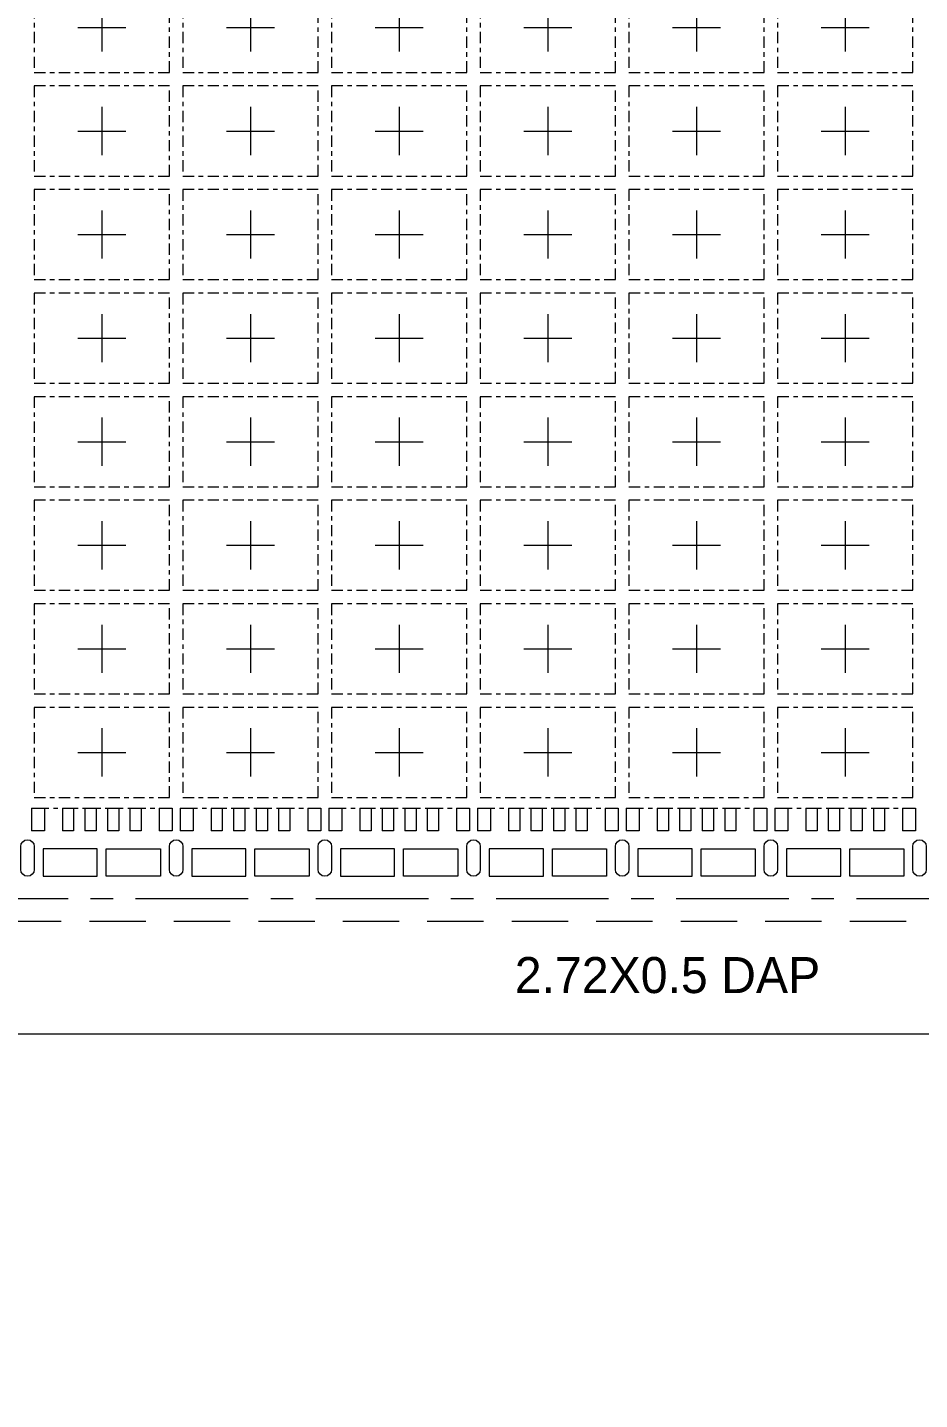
# Model space of a CAD drawing. Extents: x -231.9 to -154.2, y -116.6 to -30.5.
# Drawn here: x -208.44 to -188.64, y -116.62 to -86.15 of the extents above; entities that cross this region are included whole.
import ezdxf

# ---------------------------------------------------------------- set-up
doc = ezdxf.new("R2010")
doc.units = 0
doc.header["$MEASUREMENT"] = 0
doc.linetypes.add('CENTER', pattern=[2, 1.25, -0.25, 0.25, -0.25])
doc.linetypes.add('HIDDEN', pattern=[0.375, 0.25, -0.125])
for name, color, linetype, lineweight in [('Center', 1, 'Continuous', 5), ('Dim', 7, 'Continuous', 5), ('Haft_etch', 4, 'Continuous', 5), ('Half Etch BT', 4, 'Continuous', 5), ('LF', 7, 'Continuous', 13), ('Mold', 5, 'Continuous', 15), ('PKG', 6, 'Continuous', 18), ('Tape', 2, 'Continuous', 15)]:
    doc.layers.add(name, color=color, linetype=linetype, lineweight=lineweight)
doc.styles.get("Standard").update_dxf_attribs({"font": ''})
doc.styles.get('Standard').set_extended_font_data('SWRomns')
doc.dimstyles.new('ISO', dxfattribs={"dimtxt": 0.7, "dimasz": 0.7, "dimexe": 0.35, "dimexo": 0.35, "dimgap": 0.35, "dimtad": 0, "dimtih": 1, "dimtoh": 1, "dimdec": 4, "dimzin": 0, "dimdsep": 46, "dimtxsty": 'Standard', "dimcen": 0, "dimadec": 0, "dimazin": 0, "dimtfac": 1, "dimtdec": 4, "dimtofl": 0, "dimtmove": 0, "dimatfit": 1, "dimfxl": 1, "dimtolj": 1, "dimtzin": 0, "dimarcsym": 0})
doc.dimstyles.get("Standard").update_dxf_attribs({"dimtxt": 0.7, "dimasz": 0.7, "dimexe": 0.35, "dimexo": 0.35, "dimgap": 0.35, "dimtad": 0, "dimdec": 4, "dimzin": 0, "dimdsep": 46, "dimtxsty": 'Standard', "dimcen": 0, "dimadec": 0, "dimazin": 0, "dimtfac": 1, "dimtdec": 4, "dimtmove": 0, "dimatfit": 1, "dimfxl": 1, "dimtolj": 1, "dimtzin": 0, "dimarcsym": 0})

# ---------------------------------------------------------------- blocks, each defined once
blk = doc.blocks.new('*D14')
at = {"layer": 'Defpoints', "color": 0, "transparency": 16777216}
for p in [(165.477, 102.495), (136.259, 33.765), (141.077, 33.765)]:
    blk.add_point(p, dxfattribs=at)
at = {"layer": 'Dim', "color": 0, "lineweight": -2, "transparency": 16777216}
blk.add_line((140.727, 33.765), (136.259, 33.765), dxfattribs=at)
at = {"layer": 'Dim', "color": 0, "transparency": 16777216, "insert": (133.899, 33.765), "char_height": 0.7, "attachment_point": 5}
blk.add_mtext('\\A1;68.7300', dxfattribs=at)
blk = doc.blocks.new('*D15')
at = {"layer": 'Defpoints', "color": 0, "transparency": 16777216}
for p in [(165.477, 102.495), (180.477, 34.584), (180.477, 29.694)]:
    blk.add_point(p, dxfattribs=at)
at = {"layer": 'Dim', "color": 0, "lineweight": -2, "transparency": 16777216}
blk.add_line((180.477, 34.234), (180.477, 29.694), dxfattribs=at)
at = {"layer": 'Dim', "color": 0, "transparency": 16777216, "insert": (180.477, 27.366), "char_height": 0.7, "attachment_point": 5, "rotation": 90}
blk.add_mtext('\\A1;15.0000', dxfattribs=at)
blk = doc.blocks.new('*D16')
at = {"layer": 'Defpoints', "color": 0, "transparency": 16777216}
for p in [(165.477, 102.495), (152.277, 34.584), (152.277, 29.694)]:
    blk.add_point(p, dxfattribs=at)
at = {"layer": 'Dim', "color": 0, "lineweight": -2, "transparency": 16777216}
blk.add_line((152.277, 34.234), (152.277, 29.694), dxfattribs=at)
at = {"layer": 'Dim', "color": 0, "transparency": 16777216, "insert": (152.277, 27.366), "char_height": 0.7, "attachment_point": 5, "rotation": 90}
blk.add_mtext('\\A1;13.2000', dxfattribs=at)
blk = doc.blocks.new('*D17')
at = {"layer": 'Defpoints', "color": 0, "transparency": 16777216}
for p in [(165.477, 102.495), (153.277, 34.584), (153.277, 29.694)]:
    blk.add_point(p, dxfattribs=at)
at = {"layer": 'Dim', "color": 0, "lineweight": -2, "transparency": 16777216}
blk.add_line((153.277, 34.234), (153.277, 29.694), dxfattribs=at)
at = {"layer": 'Dim', "color": 0, "transparency": 16777216, "insert": (153.277, 27.366), "char_height": 0.7, "attachment_point": 5, "rotation": 90}
blk.add_mtext('\\A1;12.2000', dxfattribs=at)
blk = doc.blocks.new('*D19')
at = {"layer": 'Defpoints', "color": 0, "transparency": 16777216}
for p in [(165.477, 102.495), (180.928, 35.035), (195.825, 35.035)]:
    blk.add_point(p, dxfattribs=at)
at = {"layer": 'Dim', "color": 0, "lineweight": -2, "transparency": 16777216}
blk.add_line((181.278, 35.035), (195.825, 35.035), dxfattribs=at)
at = {"layer": 'Dim', "color": 0, "transparency": 16777216, "insert": (198.185, 35.035), "char_height": 0.7, "attachment_point": 5}
blk.add_mtext('\\A1;67.4600', dxfattribs=at)
blk = doc.blocks.new('*D20')
at = {"layer": 'Defpoints', "color": 0, "transparency": 16777216}
for p in [(139.097, 34.909), (140.077, 34.765), (141.077, 33.765), (141.077, 33.765), (190.477, 33.765)]:
    blk.add_point(p, dxfattribs=at)
at = {"layer": 'Dim', "color": 0, "lineweight": -2, "transparency": 16777216}
for p, q in [((139.83, 35.013), (139.213, 35.63)), ((140.727, 33.765), (138.44, 33.765))]:
    blk.add_line(p, q, dxfattribs=at)
for start, end in [(99.79, 117.395), (135, 180), (197.605, 215.21)]:
    blk.add_arc((141.077, 33.765), 2.287, start, end, dxfattribs=at)
at = {"layer": 'Dim', "color": 0, "transparency": 16777216}
for points in [[(140.094, 35.702), (139.956, 35.89), (139.46, 35.383)], [(138.782, 33.056), (139.013, 33.091), (138.79, 33.765)]]:
    blk.add_solid(points, dxfattribs=at)
at = {"layer": 'Dim', "color": 0, "transparency": 16777216, "insert": (142.688, 32.142), "char_height": 0.7, "attachment_point": 5}
blk.add_mtext('\\A1;C=1x45°(4x)', dxfattribs=at)
blk = doc.blocks.new('*U24')
at = {"layer": 'PKG', "linetype": 'CENTER', "ltscale": 0.2}
blk.add_lwpolyline([(-1.5, -1), (1.5, -1), (1.5, 1), (-1.5, 1)], close=True, dxfattribs=at)
blk = doc.blocks.new('*U25')
at = {"layer": 'PKG', "color": 0, "linetype": 'ByBlock', "lineweight": -2}
for p in [(9.9, 16.1), (13.2, 16.1), (16.5, 16.1), (19.8, 16.1), (23.1, 16.1), (26.4, 16.1), (9.9, 13.8), (13.2, 13.8), (16.5, 13.8), (19.8, 13.8), (23.1, 13.8), (26.4, 13.8), (9.9, 11.5), (13.2, 11.5), (16.5, 11.5), (19.8, 11.5), (23.1, 11.5), (26.4, 11.5), (9.9, 9.2), (13.2, 9.2), (16.5, 9.2), (19.8, 9.2), (23.1, 9.2), (26.4, 9.2), (9.9, 6.9), (13.2, 6.9), (16.5, 6.9), (19.8, 6.9), (23.1, 6.9), (26.4, 6.9), (9.9, 4.6), (13.2, 4.6), (16.5, 4.6), (19.8, 4.6), (23.1, 4.6), (26.4, 4.6), (9.9, 2.3), (13.2, 2.3), (16.5, 2.3), (19.8, 2.3), (23.1, 2.3), (26.4, 2.3), (9.9, 0), (13.2, 0), (16.5, 0), (19.8, 0), (23.1, 0), (26.4, 0)]:
    blk.add_blockref('*U24', p, dxfattribs=at)
blk = doc.blocks.new('*U26')
at = {"layer": 'Center'}
for p, q in [((0, 0.535), (0, -0.535)), ((-0.535, 0), (0.535, 0))]:
    blk.add_line(p, q, dxfattribs=at)
blk = doc.blocks.new('*U27')
at = {"layer": 'Center', "color": 0, "linetype": 'ByBlock', "lineweight": -2}
for p in [(9.9, 16.1), (13.2, 16.1), (16.5, 16.1), (19.8, 16.1), (23.1, 16.1), (26.4, 16.1), (9.9, 13.8), (13.2, 13.8), (16.5, 13.8), (19.8, 13.8), (23.1, 13.8), (26.4, 13.8), (9.9, 11.5), (13.2, 11.5), (16.5, 11.5), (19.8, 11.5), (23.1, 11.5), (26.4, 11.5), (9.9, 9.2), (13.2, 9.2), (16.5, 9.2), (19.8, 9.2), (23.1, 9.2), (26.4, 9.2), (9.9, 6.9), (13.2, 6.9), (16.5, 6.9), (19.8, 6.9), (23.1, 6.9), (26.4, 6.9), (9.9, 4.6), (13.2, 4.6), (16.5, 4.6), (19.8, 4.6), (23.1, 4.6), (26.4, 4.6), (9.9, 2.3), (13.2, 2.3), (16.5, 2.3), (19.8, 2.3), (23.1, 2.3), (26.4, 2.3), (9.9, 0), (13.2, 0), (16.5, 0), (19.8, 0), (23.1, 0), (26.4, 0)]:
    blk.add_blockref('*U26', p, dxfattribs=at)
blk = doc.blocks.new('*D31')
at = {"layer": 'Defpoints', "color": 0, "transparency": 16777216}
for p in [(165.477, 102.495), (136.259, 38.615), (140.077, 38.615)]:
    blk.add_point(p, dxfattribs=at)
at = {"layer": 'Dim', "color": 0, "lineweight": -2, "transparency": 16777216}
blk.add_line((139.727, 38.615), (136.259, 38.615), dxfattribs=at)
at = {"layer": 'Dim', "color": 0, "transparency": 16777216, "insert": (133.899, 38.615), "char_height": 0.7, "attachment_point": 5}
blk.add_mtext('\\A1;63.8800', dxfattribs=at)
blk = doc.blocks.new('*D32')
at = {"layer": 'Defpoints', "color": 0, "transparency": 16777216}
for p in [(165.477, 102.495), (136.259, 52.915), (140.077, 52.915)]:
    blk.add_point(p, dxfattribs=at)
at = {"layer": 'Dim', "color": 0, "lineweight": -2, "transparency": 16777216}
blk.add_line((139.727, 52.915), (136.259, 52.915), dxfattribs=at)
at = {"layer": 'Dim', "color": 0, "transparency": 16777216, "insert": (133.882, 52.915), "char_height": 0.7, "attachment_point": 5}
blk.add_mtext('\\A1;49.5800', dxfattribs=at)
blk = doc.blocks.new('*D58')
at = {"layer": 'Defpoints', "color": 0, "transparency": 16777216}
for p in [(165.477, 102.495), (191.477, 55.215), (195.825, 55.215)]:
    blk.add_point(p, dxfattribs=at)
at = {"layer": 'Dim', "color": 0, "lineweight": -2, "transparency": 16777216}
blk.add_line((191.827, 55.215), (195.825, 55.215), dxfattribs=at)
at = {"layer": 'Dim', "color": 0, "transparency": 16777216, "insert": (198.202, 55.215), "char_height": 0.7, "attachment_point": 5}
blk.add_mtext('\\A1;47.2800', dxfattribs=at)

msp = doc.modelspace()

# ---------------------------------------------------------------- linework, layer by layer
at = {"layer": 'Half Etch BT', "linetype": 'HIDDEN', "ltscale": 0.3}
for p, q in [((-208.06238, -103.48858), (-207.66238, -103.48858)), ((-207.41238, -103.48858), (-207.16238, -103.48858)), ((-206.91238, -103.48858), (-206.66238, -103.48858)), ((-206.41238, -103.48858), (-206.16238, -103.48858)), ((-205.91238, -103.48858), (-205.51238, -103.48858)), ((-204.76238, -103.48858), (-204.36238, -103.48858)), ((-204.11238, -103.48858), (-203.86238, -103.48858)), ((-203.61238, -103.48858), (-203.36238, -103.48858)), ((-203.11238, -103.48858), (-202.86238, -103.48858)), ((-202.61238, -103.48858), (-202.21238, -103.48858)), ((-201.46238, -103.48858), (-201.06238, -103.48858)), ((-200.81238, -103.48858), (-200.56238, -103.48858)), ((-200.31238, -103.48858), (-200.06238, -103.48858)), ((-199.81238, -103.48858), (-199.56238, -103.48858)), ((-199.31238, -103.48858), (-198.91238, -103.48858)), ((-198.16238, -103.48858), (-197.76238, -103.48858)), ((-197.51238, -103.48858), (-197.26238, -103.48858)), ((-197.01238, -103.48858), (-196.76238, -103.48858)), ((-196.51238, -103.48858), (-196.26238, -103.48858)), ((-196.01238, -103.48858), (-195.61238, -103.48858)), ((-194.86238, -103.48858), (-194.46238, -103.48858)), ((-194.21238, -103.48858), (-193.96238, -103.48858)), ((-193.71238, -103.48858), (-193.46238, -103.48858)), ((-193.21238, -103.48858), (-192.96238, -103.48858)), ((-192.71238, -103.48858), (-192.31238, -103.48858)), ((-191.56238, -103.48858), (-191.16238, -103.48858)), ((-190.91238, -103.48858), (-190.66238, -103.48858)), ((-190.41238, -103.48858), (-190.16238, -103.48858)), ((-189.91238, -103.48858), (-189.66238, -103.48858)), ((-189.41238, -103.48858), (-189.01238, -103.48858))]:
    msp.add_line(p, q, dxfattribs=at)
at = {"layer": 'LF'}
for p, q in [((-208.34738, -103.48858), (-208.06238, -103.48858)), ((-208.34738, -103.48858), (-208.34738, -103.98858)), ((-208.06238, -103.48858), (-208.06238, -103.98858)), ((-207.66238, -103.48858), (-207.41238, -103.48858)), ((-207.66238, -103.48858), (-207.66238, -103.98858)), ((-207.41238, -103.48858), (-207.41238, -103.98858)), ((-207.16238, -103.48858), (-206.91238, -103.48858)), ((-207.16238, -103.48858), (-207.16238, -103.98858)), ((-206.91238, -103.48858), (-206.91238, -103.98858)), ((-206.66238, -103.48858), (-206.41238, -103.48858)), ((-206.66238, -103.48858), (-206.66238, -103.98858)), ((-206.41238, -103.48858), (-206.41238, -103.98858)), ((-206.16238, -103.48858), (-205.91238, -103.48858)), ((-206.16238, -103.48858), (-206.16238, -103.98858)), ((-205.91238, -103.48858), (-205.91238, -103.98858)), ((-205.51238, -103.48858), (-205.22738, -103.48858)), ((-205.51238, -103.48858), (-205.51238, -103.98858)), ((-205.22738, -103.48858), (-205.22738, -103.98858)), ((-205.04738, -103.48858), (-204.76238, -103.48858)), ((-205.04738, -103.48858), (-205.04738, -103.98858)), ((-204.76238, -103.48858), (-204.76238, -103.98858)), ((-204.36238, -103.48858), (-204.11238, -103.48858)), ((-204.36238, -103.48858), (-204.36238, -103.98858)), ((-204.11238, -103.48858), (-204.11238, -103.98858)), ((-203.86238, -103.48858), (-203.61238, -103.48858)), ((-203.86238, -103.48858), (-203.86238, -103.98858)), ((-203.61238, -103.48858), (-203.61238, -103.98858)), ((-203.36238, -103.48858), (-203.11238, -103.48858)), ((-203.36238, -103.48858), (-203.36238, -103.98858)), ((-203.11238, -103.48858), (-203.11238, -103.98858)), ((-202.86238, -103.48858), (-202.61238, -103.48858)), ((-202.86238, -103.48858), (-202.86238, -103.98858)), ((-202.61238, -103.48858), (-202.61238, -103.98858)), ((-202.21238, -103.48858), (-201.92738, -103.48858)), ((-202.21238, -103.48858), (-202.21238, -103.98858)), ((-201.92738, -103.48858), (-201.92738, -103.98858)), ((-201.74738, -103.48858), (-201.46238, -103.48858)), ((-201.74738, -103.48858), (-201.74738, -103.98858)), ((-201.46238, -103.48858), (-201.46238, -103.98858)), ((-201.06238, -103.48858), (-200.81238, -103.48858)), ((-201.06238, -103.48858), (-201.06238, -103.98858)), ((-200.81238, -103.48858), (-200.81238, -103.98858)), ((-200.56238, -103.48858), (-200.31238, -103.48858)), ((-200.56238, -103.48858), (-200.56238, -103.98858)), ((-200.31238, -103.48858), (-200.31238, -103.98858)), ((-200.06238, -103.48858), (-199.81238, -103.48858)), ((-200.06238, -103.48858), (-200.06238, -103.98858)), ((-199.81238, -103.48858), (-199.81238, -103.98858)), ((-199.56238, -103.48858), (-199.31238, -103.48858)), ((-199.56238, -103.48858), (-199.56238, -103.98858)), ((-199.31238, -103.48858), (-199.31238, -103.98858)), ((-198.91238, -103.48858), (-198.62738, -103.48858)), ((-198.91238, -103.48858), (-198.91238, -103.98858)), ((-198.62738, -103.48858), (-198.62738, -103.98858)), ((-198.44738, -103.48858), (-198.16238, -103.48858)), ((-198.44738, -103.48858), (-198.44738, -103.98858)), ((-198.16238, -103.48858), (-198.16238, -103.98858)), ((-197.76238, -103.48858), (-197.51238, -103.48858)), ((-197.76238, -103.48858), (-197.76238, -103.98858)), ((-197.51238, -103.48858), (-197.51238, -103.98858)), ((-197.26238, -103.48858), (-197.01238, -103.48858)), ((-197.26238, -103.48858), (-197.26238, -103.98858)), ((-197.01238, -103.48858), (-197.01238, -103.98858)), ((-196.76238, -103.48858), (-196.51238, -103.48858)), ((-196.76238, -103.48858), (-196.76238, -103.98858)), ((-196.51238, -103.48858), (-196.51238, -103.98858)), ((-196.26238, -103.48858), (-196.01238, -103.48858)), ((-196.26238, -103.48858), (-196.26238, -103.98858)), ((-196.01238, -103.48858), (-196.01238, -103.98858)), ((-195.61238, -103.48858), (-195.32738, -103.48858)), ((-195.61238, -103.48858), (-195.61238, -103.98858)), ((-195.32738, -103.48858), (-195.32738, -103.98858)), ((-195.14738, -103.48858), (-194.86238, -103.48858)), ((-195.14738, -103.48858), (-195.14738, -103.98858)), ((-194.86238, -103.48858), (-194.86238, -103.98858)), ((-194.46238, -103.48858), (-194.21238, -103.48858)), ((-194.46238, -103.48858), (-194.46238, -103.98858)), ((-194.21238, -103.48858), (-194.21238, -103.98858)), ((-193.96238, -103.48858), (-193.71238, -103.48858)), ((-193.96238, -103.48858), (-193.96238, -103.98858)), ((-193.71238, -103.48858), (-193.71238, -103.98858)), ((-193.46238, -103.48858), (-193.21238, -103.48858)), ((-193.46238, -103.48858), (-193.46238, -103.98858)), ((-193.21238, -103.48858), (-193.21238, -103.98858)), ((-192.96238, -103.48858), (-192.71238, -103.48858)), ((-192.96238, -103.48858), (-192.96238, -103.98858)), ((-192.71238, -103.48858), (-192.71238, -103.98858)), ((-192.31238, -103.48858), (-192.02738, -103.48858)), ((-192.31238, -103.48858), (-192.31238, -103.98858)), ((-192.02738, -103.48858), (-192.02738, -103.98858)), ((-191.84738, -103.48858), (-191.56238, -103.48858)), ((-191.84738, -103.48858), (-191.84738, -103.98858)), ((-191.56238, -103.48858), (-191.56238, -103.98858)), ((-191.16238, -103.48858), (-190.91238, -103.48858)), ((-191.16238, -103.48858), (-191.16238, -103.98858)), ((-190.91238, -103.48858), (-190.91238, -103.98858)), ((-190.66238, -103.48858), (-190.41238, -103.48858)), ((-190.66238, -103.48858), (-190.66238, -103.98858)), ((-190.41238, -103.48858), (-190.41238, -103.98858)), ((-190.16238, -103.48858), (-189.91238, -103.48858)), ((-190.16238, -103.48858), (-190.16238, -103.98858)), ((-189.91238, -103.48858), (-189.91238, -103.98858)), ((-189.66238, -103.48858), (-189.41238, -103.48858)), ((-189.66238, -103.48858), (-189.66238, -103.98858)), ((-189.41238, -103.48858), (-189.41238, -103.98858)), ((-189.01238, -103.48858), (-188.72738, -103.48858)), ((-189.01238, -103.48858), (-189.01238, -103.98858)), ((-188.72738, -103.48858), (-188.72738, -103.98858)), ((-208.06238, -103.98858), (-208.34738, -103.98858)), ((-207.41238, -103.98858), (-207.66238, -103.98858)), ((-206.91238, -103.98858), (-207.16238, -103.98858)), ((-206.41238, -103.98858), (-206.66238, -103.98858)), ((-205.91238, -103.98858), (-206.16238, -103.98858)), ((-205.22738, -103.98858), (-205.51238, -103.98858)), ((-204.76238, -103.98858), (-205.04738, -103.98858)), ((-204.11238, -103.98858), (-204.36238, -103.98858)), ((-203.61238, -103.98858), (-203.86238, -103.98858)), ((-203.11238, -103.98858), (-203.36238, -103.98858)), ((-202.61238, -103.98858), (-202.86238, -103.98858)), ((-201.92738, -103.98858), (-202.21238, -103.98858)), ((-201.46238, -103.98858), (-201.74738, -103.98858)), ((-200.81238, -103.98858), (-201.06238, -103.98858)), ((-200.31238, -103.98858), (-200.56238, -103.98858)), ((-199.81238, -103.98858), (-200.06238, -103.98858)), ((-199.31238, -103.98858), (-199.56238, -103.98858)), ((-198.62738, -103.98858), (-198.91238, -103.98858)), ((-198.16238, -103.98858), (-198.44738, -103.98858)), ((-197.51238, -103.98858), (-197.76238, -103.98858)), ((-197.01238, -103.98858), (-197.26238, -103.98858)), ((-196.51238, -103.98858), (-196.76238, -103.98858)), ((-196.01238, -103.98858), (-196.26238, -103.98858)), ((-195.32738, -103.98858), (-195.61238, -103.98858)), ((-194.86238, -103.98858), (-195.14738, -103.98858)), ((-194.21238, -103.98858), (-194.46238, -103.98858)), ((-193.71238, -103.98858), (-193.96238, -103.98858)), ((-193.21238, -103.98858), (-193.46238, -103.98858)), ((-192.71238, -103.98858), (-192.96238, -103.98858)), ((-192.02738, -103.98858), (-192.31238, -103.98858)), ((-191.56238, -103.98858), (-191.84738, -103.98858)), ((-190.91238, -103.98858), (-191.16238, -103.98858)), ((-190.41238, -103.98858), (-190.66238, -103.98858)), ((-189.91238, -103.98858), (-190.16238, -103.98858)), ((-189.41238, -103.98858), (-189.66238, -103.98858)), ((-188.72738, -103.98858), (-189.01238, -103.98858)), ((-222.93738, -108.49858), (-173.53738, -108.49858))]:
    msp.add_line(p, q, dxfattribs=at)
for points in [[(-208.58738, -104.33858, -1), (-208.28738, -104.33858), (-208.28738, -104.84858, -1), (-208.58738, -104.84858)], [(-205.28738, -104.33858, -1), (-204.98738, -104.33858), (-204.98738, -104.84858, -1), (-205.28738, -104.84858)], [(-201.98738, -104.33858, -1), (-201.68738, -104.33858), (-201.68738, -104.84858, -1), (-201.98738, -104.84858)], [(-198.68738, -104.33858, -1), (-198.38738, -104.33858), (-198.38738, -104.84858, -1), (-198.68738, -104.84858)], [(-195.38738, -104.33858, -1), (-195.08738, -104.33858), (-195.08738, -104.84858, -1), (-195.38738, -104.84858)], [(-192.08738, -104.33858, -1), (-191.78738, -104.33858), (-191.78738, -104.84858, -1), (-192.08738, -104.84858)], [(-188.78738, -104.33858, -1), (-188.48738, -104.33858), (-188.48738, -104.84858, -1), (-188.78738, -104.84858)]]:
    msp.add_lwpolyline(points, format="xyb", close=True, dxfattribs=at)
for points in [[(-206.88738, -104.38858), (-208.08738, -104.38858), (-208.08738, -104.99858), (-206.88738, -104.99858)], [(-206.68738, -104.38858), (-205.48738, -104.38858), (-205.48738, -104.99858), (-206.68738, -104.99858)], [(-203.58738, -104.38858), (-204.78738, -104.38858), (-204.78738, -104.99858), (-203.58738, -104.99858)], [(-203.38738, -104.38858), (-202.18738, -104.38858), (-202.18738, -104.99858), (-203.38738, -104.99858)], [(-200.28738, -104.38858), (-201.48738, -104.38858), (-201.48738, -104.99858), (-200.28738, -104.99858)], [(-200.08738, -104.38858), (-198.88738, -104.38858), (-198.88738, -104.99858), (-200.08738, -104.99858)], [(-196.98738, -104.38858), (-198.18738, -104.38858), (-198.18738, -104.99858), (-196.98738, -104.99858)], [(-196.78738, -104.38858), (-195.58738, -104.38858), (-195.58738, -104.99858), (-196.78738, -104.99858)], [(-193.68738, -104.38858), (-194.88738, -104.38858), (-194.88738, -104.99858), (-193.68738, -104.99858)], [(-193.48738, -104.38858), (-192.28738, -104.38858), (-192.28738, -104.99858), (-193.48738, -104.99858)], [(-190.38738, -104.38858), (-191.58738, -104.38858), (-191.58738, -104.99858), (-190.38738, -104.99858)], [(-190.18738, -104.38858), (-188.98738, -104.38858), (-188.98738, -104.99858), (-190.18738, -104.99858)]]:
    msp.add_lwpolyline(points, close=True, dxfattribs=at)
at = {"layer": 'Mold', "linetype": 'CENTER', "ltscale": 2}
msp.add_lwpolyline([(-175.53738, -105.49858), (-221.53738, -105.49858), (-221.53738, -41.49858), (-175.53738, -41.49858)], close=True, dxfattribs=at)
at = {"layer": 'Tape', "linetype": 'HIDDEN', "ltscale": 5}
msp.add_line((-223.93738, -105.99858), (-173.53738, -105.99858), dxfattribs=at)

# ---------------------------------------------------------------- block references
at = {"layer": 'Center'}
msp.add_blockref('*U27', (-216.68738, -102.24858), dxfattribs=at)
at = {"layer": 'PKG'}
msp.add_blockref('*U25', (-216.68738, -102.24858), dxfattribs=at)

# ---------------------------------------------------------------- texts
at = {"layer": 'Haft_etch', "insert": (-194.23147, -107.19928), "char_height": 0.8000007, "attachment_point": 5}
msp.add_mtext('2.72X0.5 DAP', dxfattribs=at)

# ---------------------------------------------------------------- dimensions: what is measured, and where the dimension line sits
at = {"layer": 'Dim'}
for feature_location, offset, picture, middle in [((-223.93738, -89.34858), (-3.81851, 0), '*D32', (-230.13257, -89.34858)), ((-223.93738, -103.64858), (-3.81851, 0), '*D31', (-230.11595, -103.64858)), ((-172.53738, -87.04858), (4.34782, 0), '*D58', (-165.81288, -87.04858))]:
    dim = msp.add_ordinate_dim(feature_location=feature_location, offset=offset, dtype=0, origin=(-198.53738, -39.76858), dimstyle='Standard', dxfattribs=at)
    dim.commit()
    dim.dimension.update_dxf_attribs({"geometry": picture, "text_midpoint": middle, "insert": (-364.01465, -142.26398)})
for feature_location, offset, dtype, picture, middle in [((-222.93738, -108.49858), (-4.81851, 0), 0, '*D14', (-230.11595, -108.49858)), ((-211.73738, -107.67973), (0, -4.89022), 1, '*D16', (-211.73738, -114.89774)), ((-210.73738, -107.67973), (0, -4.89022), 1, '*D17', (-210.73738, -114.89774)), ((-183.53738, -107.67973), (0, -4.89022), 1, '*D15', (-183.53738, -114.89774)), ((-183.08623, -107.22858), (14.89667, 0), 0, '*D19', (-165.8295, -107.22858))]:
    dim = msp.add_ordinate_dim(feature_location=feature_location, offset=offset, dtype=dtype, origin=(-198.53738, -39.76858), dimstyle='Standard', override={"dimfxl": 0.015}, dxfattribs=at)
    dim.commit()
    dim.dimension.update_dxf_attribs({"geometry": picture, "text_midpoint": middle, "insert": (-364.01465, -142.26398)})
dim = msp.add_angular_dim_2l(base=(-224.9181, -107.355), line1=((-223.93738, -107.49858), (-222.93738, -108.49858)), line2=((-222.93738, -108.49858), (-173.53738, -108.49858)), text='C=1x<>(4x)', dimstyle='ISO', override={"dimtofl": 1}, dxfattribs=at)
dim.commit()
dim.dimension.update_dxf_attribs({"geometry": '*D20', "text_midpoint": (-221.32649, -110.12217), "dimtype": 130, "insert": (-364.01465, -142.26398)})

doc.saveas('drawing.dxf')
